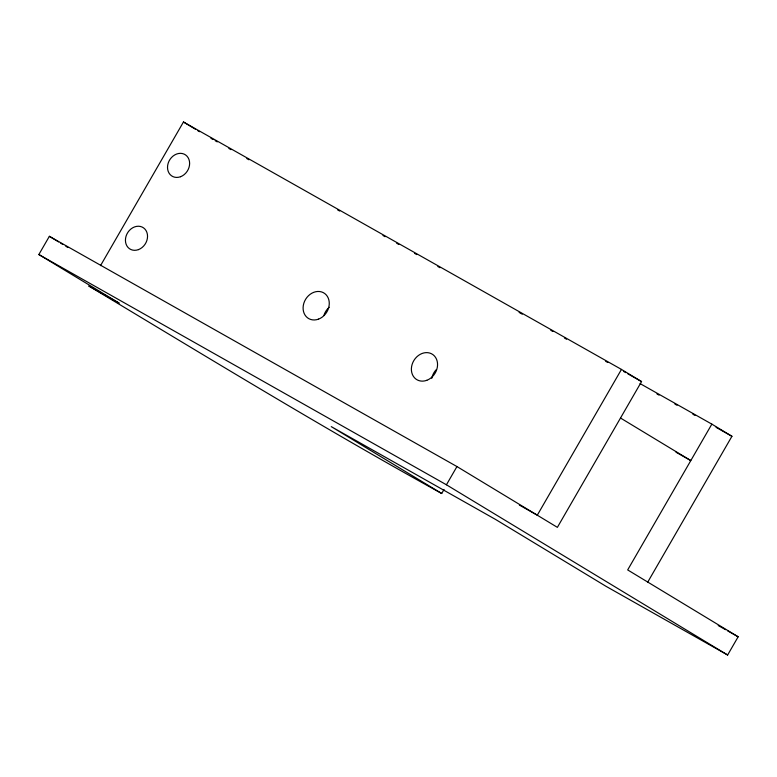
<?xml version="1.0" encoding="UTF-8"?>
<svg xmlns="http://www.w3.org/2000/svg" width="777" height="777" viewBox="0 0 777 777"><rect width="100%" height="100%" fill="white"/><g stroke="black" fill="none" stroke-linecap="round" stroke-linejoin="round"><path stroke-width="1.17" d="M444.046 489.452L441.715 493.502C322.193 427.535 205.808 356.196 88.772 285.985L119.192 303.176L38.85 254.535L49.369 236.315L456.954 466.559L557.381 527.36L641.549 381.575L621.464 369.415L183.459 121.989L100.505 265.666M640.044 383.576L711.849 424.135L627.68 569.92L738.15 636.79L727.631 655.011L446.435 484.78L456.954 466.559M621.464 369.415L537.296 515.2L519.357 505.06M647.765 582.07L731.934 436.295L711.849 424.135M210.936 138.316L213.044 139.51M215.161 140.705L217.269 141.9M228.875 148.456L230.992 149.65M246.824 158.586L248.931 159.78M337.587 209.868L339.695 211.053M382.974 235.499L385.081 236.694M396.688 243.25L398.805 244.444M414.636 253.389L416.744 254.584M437.849 266.501L439.967 267.696M519.123 312.412L522.29 314.199M550.786 330.303L552.894 331.497M564.5 338.053L566.618 339.248M605.662 361.305L607.779 362.5M623.61 371.445L625.718 372.63M627.826 373.824L641.549 381.575M656.963 393.939L659.071 395.134M674.912 404.079L677.029 405.273M692.861 414.219L694.978 415.413M716.093 427.35L731.934 436.295M676.019 452.224L690.802 460.576L620.512 418.026M718.22 625.534L725.563 629.681M727.66 630.866L738.15 636.79M38.85 254.535L446.435 484.78M727.631 655.011L605.963 586.285L495.493 519.405L331.245 426.622L441.715 493.502M183.459 121.989L195.513 129.283M197.523 130.497L199.534 131.711M49.369 236.315L58.644 241.919M60.703 243.172L62.762 244.415M65.851 246.29L67.91 247.533M431.759 378.36A14.899 12.364 -58.8 0 1 436.082 369.823M323.941 315.336A14.899 12.364 -58.8 0 1 329.176 307.313M318.531 319.133A14.899 12.364 -58.8 0 0 326.165 294.823A14.899 12.364 -58.8 0 0 303.856 303.176A14.899 12.364 -58.8 0 0 318.531 319.133M138.471 249.611A12.587 10.441 -58.8 0 0 144.92 229.079A12.587 10.441 -58.8 0 0 126.078 236.13A12.587 10.441 -58.8 0 0 138.471 249.611M426.816 380.303A14.899 12.364 -58.8 0 0 434.45 355.992A14.899 12.364 -58.8 0 0 412.14 364.345A14.899 12.364 -58.8 0 0 426.816 380.303M180.555 176.719A12.587 10.441 -58.8 0 0 187.004 156.187A12.587 10.441 -58.8 0 0 168.162 163.238A12.587 10.441 -58.8 0 0 180.555 176.719"/></g></svg>
